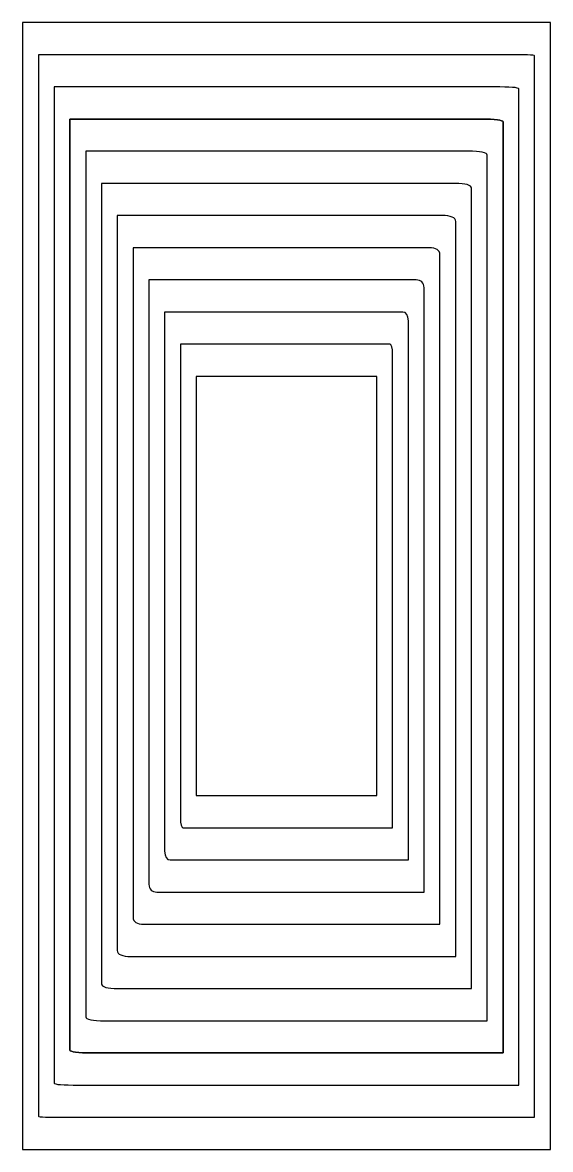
# Model space of a CAD drawing. Header units: centimetres. Extents: x -7.4 to 7.2, y -7.3 to 7.3.
# Drawn here: x 1.2 to 7.21, y -6.78 to 6.07 of the extents above; entities that cross this region are included whole.
import ezdxf

# ---------------------------------------------------------------- set-up
doc = ezdxf.new("R2010")
doc.units = ezdxf.units.CM
doc.header["$MEASUREMENT"] = 0
doc.layers.add('Layer 1', color=7, linetype='Continuous')

msp = doc.modelspace()

# ---------------------------------------------------------------- linework, layer by layer
at = {"layer": 'Layer 1', "color": 254, "lineweight": 25}
for points in [[(1.19576, 6.07094), (1.19576, 6.07094), (5.60168, 6.07094), (6.8715, 6.07094), (6.8715, 6.07094), (7.08529, 6.07094), (7.21019, 6.07094), (7.21019, 6.07094), (7.21019, 6.07094), (7.21019, 6.07094), (7.21019, -6.77793), (7.21019, -6.77793), (7.21019, -6.77793), (7.21019, -6.77793), (2.80427, -6.77793), (1.53445, -6.77793), (1.53445, -6.77793), (1.32066, -6.77793), (1.19576, -6.77793), (1.19576, -6.77793), (1.19576, -6.77793), (1.19576, -6.77793), (1.19576, 6.07094), (1.19576, 6.07094), (1.19576, 6.07094), (1.19576, 6.07094), (1.19576, 6.07094), (1.19576, 6.07094)], [(1.37565, 5.70413), (1.37565, 5.70413), (5.56801, 5.70413), (6.72239, 5.70413), (6.72239, 5.70413), (6.91675, 5.70413), (7.03029, 5.70016), (7.03029, 5.69297), (7.03029, 5.69297), (7.03029, 5.62501), (7.03029, -6.41112), (7.03029, -6.41112), (7.03029, -6.41112), (7.03029, -6.41112), (2.83793, -6.41112), (1.68355, -6.41112), (1.68355, -6.41112), (1.48919, -6.41112), (1.37565, -6.40715), (1.37565, -6.39996), (1.37565, -6.39996), (1.37565, -6.332), (1.37565, 5.70413), (1.37565, 5.70413), (1.37565, 5.70413), (1.37565, 5.70413), (1.37565, 5.70413), (1.37565, 5.70413)]]:
    msp.add_open_spline(points, degree=3, knots=[0, 0, 0, 0, 0.125, 0.125, 0.125, 0.125, 0.25, 0.25, 0.25, 0.25, 0.375, 0.375, 0.375, 0.375, 0.5, 0.5, 0.5, 0.5, 0.625, 0.625, 0.625, 0.625, 0.75, 0.75, 0.75, 0.75, 1, 1, 1, 1], dxfattribs=at)
at = {"layer": 'Layer 1', "color": 31, "lineweight": 25}
msp.add_open_spline([(1.55554, 5.33732), (1.55554, 5.33732), (5.53435, 5.33732), (6.5733, 5.33732), (6.5733, 5.33732), (6.74822, 5.33732), (6.85041, 5.32938), (6.85041, 5.315), (6.85041, 5.315), (6.85041, 5.17908), (6.85041, -6.04432), (6.85041, -6.04432), (6.85041, -6.04432), (6.85041, -6.04432), (2.8716, -6.04432), (1.83265, -6.04432), (1.83265, -6.04432), (1.65773, -6.04432), (1.55554, -6.03638), (1.55554, -6.022), (1.55554, -6.022), (1.55554, -5.88608), (1.55554, 5.33732), (1.55554, 5.33732), (1.55554, 5.33732), (1.55554, 5.33732), (1.55554, 5.33732), (1.55554, 5.33732)], degree=3, knots=[0, 0, 0, 0, 0.125, 0.125, 0.125, 0.125, 0.25, 0.25, 0.25, 0.25, 0.375, 0.375, 0.375, 0.375, 0.5, 0.5, 0.5, 0.5, 0.625, 0.625, 0.625, 0.625, 0.75, 0.75, 0.75, 0.75, 1, 1, 1, 1], dxfattribs=at)
at = {"layer": 'Layer 1', "color": 43}
for points, knots in [([(1.73543, 4.97051), (1.73543, 4.97051), (5.50069, 4.97051), (6.4242, 4.97051), (6.4242, 4.97051), (6.57969, 4.97051), (6.67052, 4.95859), (6.67052, 4.93703), (6.67052, 4.93703), (6.67052, 4.73315), (6.67052, -5.67751), (6.67052, -5.67751), (6.67052, -5.67751), (6.67052, -5.67751), (2.90526, -5.67751), (1.98176, -5.67751), (1.98176, -5.67751), (1.82627, -5.67751), (1.73544, -5.66559), (1.73544, -5.64403), (1.73544, -5.64403), (1.73544, -5.44015), (1.73544, 4.97051), (1.73544, 4.97051), (1.73544, 4.97051), (1.73544, 4.97051), (1.73544, 4.97051), (1.73544, 4.97051), (1.73544, 4.97051), (1.73544, 4.97051), (1.73543, 4.97051), (1.73543, 4.97051)], [0, 0, 0, 0, 0.11111111, 0.11111111, 0.11111111, 0.11111111, 0.22222222, 0.22222222, 0.22222222, 0.22222222, 0.33333333, 0.33333333, 0.33333333, 0.33333333, 0.44444444, 0.44444444, 0.44444444, 0.44444444, 0.55555556, 0.55555556, 0.55555556, 0.55555556, 0.66666667, 0.66666667, 0.66666667, 0.66666667, 0.77777778, 0.77777778, 0.77777778, 0.77777778, 1, 1, 1, 1]), ([(1.73543, 4.97051), (1.73543, 4.97051), (1.73543, 4.97051), (1.73543, 4.97051), (1.73543, 4.97051), (1.73543, 4.97051), (1.73543, 4.97051), (1.73543, 4.97051)], [0, 0, 0, 0, 0.33333333, 0.33333333, 0.33333333, 0.33333333, 1, 1, 1, 1])]:
    msp.add_open_spline(points, degree=3, knots=knots, dxfattribs=at)
at = {"layer": 'Layer 1', "lineweight": 25}
for points, knots in [([(1.73543, 4.97051), (1.73543, 4.97051), (5.50069, 4.97051), (6.4242, 4.97051), (6.4242, 4.97051), (6.57969, 4.97051), (6.67052, 4.95859), (6.67052, 4.93703), (6.67052, 4.93703), (6.67052, 4.73315), (6.67052, -5.67751), (6.67052, -5.67751), (6.67052, -5.67751), (6.67052, -5.67751), (2.90526, -5.67751), (1.98176, -5.67751), (1.98176, -5.67751), (1.82627, -5.67751), (1.73544, -5.66559), (1.73544, -5.64403), (1.73544, -5.64403), (1.73544, -5.44015), (1.73544, 4.97051), (1.73544, 4.97051), (1.73544, 4.97051), (1.73544, 4.97051), (1.73544, 4.97051), (1.73544, 4.97051)], [0, 0, 0, 0, 0.125, 0.125, 0.125, 0.125, 0.25, 0.25, 0.25, 0.25, 0.375, 0.375, 0.375, 0.375, 0.5, 0.5, 0.5, 0.5, 0.625, 0.625, 0.625, 0.625, 0.75, 0.75, 0.75, 0.75, 1, 1, 1, 1]), ([(1.73543, 4.97051), (1.73543, 4.97051), (1.73543, 4.97051), (1.73543, 4.97051), (1.73543, 4.97051), (1.73543, 4.97051), (1.73543, 4.97051), (1.73543, 4.97051)], [0, 0, 0, 0, 0.33333333, 0.33333333, 0.33333333, 0.33333333, 1, 1, 1, 1])]:
    msp.add_open_spline(points, degree=3, knots=knots, dxfattribs=at)
at = {"layer": 'Layer 1', "color": 45, "lineweight": 25}
msp.add_open_spline([(1.91532, 4.6037), (1.91532, 4.6037), (5.46702, 4.6037), (6.27509, 4.6037), (6.27509, 4.6037), (6.41114, 4.6037), (6.49062, 4.58781), (6.49062, 4.55906), (6.49062, 4.55906), (6.49062, 4.28722), (6.49062, -5.31071), (6.49062, -5.31071), (6.49062, -5.31071), (6.49062, -5.31071), (2.93891, -5.31071), (2.13085, -5.31071), (2.13085, -5.31071), (1.9948, -5.31071), (1.91532, -5.29482), (1.91532, -5.26607), (1.91532, -5.26607), (1.91532, -4.99423), (1.91532, 4.6037), (1.91532, 4.6037), (1.91532, 4.6037), (1.91532, 4.6037), (1.91532, 4.6037), (1.91532, 4.6037)], degree=3, knots=[0, 0, 0, 0, 0.125, 0.125, 0.125, 0.125, 0.25, 0.25, 0.25, 0.25, 0.375, 0.375, 0.375, 0.375, 0.5, 0.5, 0.5, 0.5, 0.625, 0.625, 0.625, 0.625, 0.75, 0.75, 0.75, 0.75, 1, 1, 1, 1], dxfattribs=at)
at = {"layer": 'Layer 1', "color": 49, "lineweight": 25}
msp.add_open_spline([(2.09521, 4.2369), (2.09521, 4.2369), (5.43336, 4.2369), (6.12599, 4.2369), (6.12599, 4.2369), (6.2426, 4.2369), (6.31073, 4.21703), (6.31073, 4.1811), (6.31073, 4.1811), (6.31073, 3.8413), (6.31073, -4.94389), (6.31073, -4.94389), (6.31073, -4.94389), (6.31073, -4.94389), (2.97258, -4.94389), (2.27995, -4.94389), (2.27995, -4.94389), (2.16333, -4.94389), (2.09521, -4.92402), (2.09521, -4.88809), (2.09521, -4.88809), (2.09521, -4.54829), (2.09521, 4.2369), (2.09521, 4.2369), (2.09521, 4.2369), (2.09521, 4.2369), (2.09521, 4.2369), (2.09521, 4.2369)], degree=3, knots=[0, 0, 0, 0, 0.125, 0.125, 0.125, 0.125, 0.25, 0.25, 0.25, 0.25, 0.375, 0.375, 0.375, 0.375, 0.5, 0.5, 0.5, 0.5, 0.625, 0.625, 0.625, 0.625, 0.75, 0.75, 0.75, 0.75, 1, 1, 1, 1], dxfattribs=at)
at = {"layer": 'Layer 1', "color": 54, "lineweight": 25}
msp.add_open_spline([(2.2751, 3.87009), (2.2751, 3.87009), (5.3997, 3.87009), (5.97689, 3.87009), (5.97689, 3.87009), (6.07407, 3.87009), (6.13084, 3.84625), (6.13084, 3.80314), (6.13084, 3.80314), (6.13084, 3.39538), (6.13084, -4.57708), (6.13084, -4.57708), (6.13084, -4.57708), (6.13084, -4.57708), (3.00624, -4.57708), (2.42905, -4.57708), (2.42905, -4.57708), (2.33187, -4.57708), (2.2751, -4.55324), (2.2751, -4.51013), (2.2751, -4.51013), (2.2751, -4.10237), (2.2751, 3.87009), (2.2751, 3.87009), (2.2751, 3.87009), (2.2751, 3.87009), (2.2751, 3.87009), (2.2751, 3.87009)], degree=3, knots=[0, 0, 0, 0, 0.125, 0.125, 0.125, 0.125, 0.25, 0.25, 0.25, 0.25, 0.375, 0.375, 0.375, 0.375, 0.5, 0.5, 0.5, 0.5, 0.625, 0.625, 0.625, 0.625, 0.75, 0.75, 0.75, 0.75, 1, 1, 1, 1], dxfattribs=at)
at = {"layer": 'Layer 1', "color": 46, "lineweight": 25}
msp.add_open_spline([(2.45499, 3.50328), (2.45499, 3.50328), (5.36604, 3.50328), (5.82779, 3.50328), (5.82779, 3.50328), (5.90553, 3.50328), (5.95095, 3.47547), (5.95095, 3.42517), (5.95095, 3.42517), (5.95095, 2.94945), (5.95095, -4.21027), (5.95095, -4.21027), (5.95095, -4.21027), (5.95095, -4.21027), (3.0399, -4.21027), (2.57815, -4.21027), (2.57815, -4.21027), (2.5004, -4.21027), (2.45499, -4.18246), (2.45499, -4.13216), (2.45499, -4.13216), (2.45499, -3.65644), (2.45499, 3.50328), (2.45499, 3.50328), (2.45499, 3.50328), (2.45499, 3.50328), (2.45499, 3.50328), (2.45499, 3.50328)], degree=3, knots=[0, 0, 0, 0, 0.125, 0.125, 0.125, 0.125, 0.25, 0.25, 0.25, 0.25, 0.375, 0.375, 0.375, 0.375, 0.5, 0.5, 0.5, 0.5, 0.625, 0.625, 0.625, 0.625, 0.75, 0.75, 0.75, 0.75, 1, 1, 1, 1], dxfattribs=at)
at = {"layer": 'Layer 1', "color": 40, "lineweight": 25}
for points in [[(2.63488, 3.13647), (2.63488, 3.13647), (5.33238, 3.13647), (5.67869, 3.13647), (5.67869, 3.13647), (5.737, 3.13647), (5.77106, 3.10469), (5.77106, 3.0472), (5.77106, 3.0472), (5.77106, 2.50352), (5.77106, -3.84346), (5.77106, -3.84346), (5.77106, -3.84346), (5.77106, -3.84346), (3.07356, -3.84346), (2.72725, -3.84346), (2.72725, -3.84346), (2.66894, -3.84346), (2.63488, -3.81168), (2.63488, -3.75419), (2.63488, -3.75419), (2.63488, -3.2105), (2.63488, 3.13647), (2.63488, 3.13647), (2.63488, 3.13647), (2.63488, 3.13647), (2.63488, 3.13647), (2.63488, 3.13647)], [(2.81478, 2.76966), (2.81478, 2.76966), (5.29872, 2.76966), (5.5296, 2.76966), (5.5296, 2.76966), (5.56847, 2.76966), (5.59118, 2.7339), (5.59118, 2.66923), (5.59118, 2.66923), (5.59118, 2.05758), (5.59118, -3.47666), (5.59118, -3.47666), (5.59118, -3.47666), (5.59118, -3.47666), (3.10724, -3.47666), (2.87636, -3.47666), (2.87636, -3.47666), (2.83749, -3.47666), (2.81478, -3.4409), (2.81478, -3.37623), (2.81478, -3.37623), (2.81478, -2.76458), (2.81478, 2.76966), (2.81478, 2.76966), (2.81478, 2.76966), (2.81478, 2.76966), (2.81478, 2.76966), (2.81478, 2.76966)]]:
    msp.add_open_spline(points, degree=3, knots=[0, 0, 0, 0, 0.125, 0.125, 0.125, 0.125, 0.25, 0.25, 0.25, 0.25, 0.375, 0.375, 0.375, 0.375, 0.5, 0.5, 0.5, 0.5, 0.625, 0.625, 0.625, 0.625, 0.75, 0.75, 0.75, 0.75, 1, 1, 1, 1], dxfattribs=at)
at = {"layer": 'Layer 1', "color": 61, "lineweight": 25}
msp.add_open_spline([(2.99466, 2.40285), (2.99466, 2.40285), (5.26505, 2.40285), (5.38049, 2.40285), (5.38049, 2.40285), (5.39993, 2.40285), (5.41128, 2.36312), (5.41128, 2.29126), (5.41128, 2.29126), (5.41128, 1.61165), (5.41128, -3.10985), (5.41128, -3.10985), (5.41128, -3.10985), (5.41128, -3.10985), (3.14089, -3.10985), (3.02545, -3.10985), (3.02545, -3.10985), (3.00601, -3.10985), (2.99466, -3.07012), (2.99466, -2.99826), (2.99466, -2.99826), (2.99466, -2.31865), (2.99466, 2.40285), (2.99466, 2.40285), (2.99466, 2.40285), (2.99466, 2.40285), (2.99466, 2.40285), (2.99466, 2.40285)], degree=3, knots=[0, 0, 0, 0, 0.125, 0.125, 0.125, 0.125, 0.25, 0.25, 0.25, 0.25, 0.375, 0.375, 0.375, 0.375, 0.5, 0.5, 0.5, 0.5, 0.625, 0.625, 0.625, 0.625, 0.75, 0.75, 0.75, 0.75, 1, 1, 1, 1], dxfattribs=at)
at = {"layer": 'Layer 1', "color": 41, "lineweight": 25}
msp.add_open_spline([(3.17456, 2.03605), (3.17456, 2.03605), (5.2314, 2.03605), (5.2314, 2.03605), (5.2314, 2.03605), (5.2314, 2.03605), (5.2314, 1.99235), (5.2314, 1.9133), (5.2314, 1.9133), (5.2314, 1.16573), (5.2314, -2.74304), (5.2314, -2.74304), (5.2314, -2.74304), (5.2314, -2.74304), (3.17456, -2.74304), (3.17456, -2.74304), (3.17456, -2.74304), (3.17456, -2.74304), (3.17456, -2.69934), (3.17456, -2.62029), (3.17456, -2.62029), (3.17456, -1.87272), (3.17456, 2.03605), (3.17456, 2.03605), (3.17456, 2.03605), (3.17456, 2.03605), (3.17456, 2.03605), (3.17456, 2.03605)], degree=3, knots=[0, 0, 0, 0, 0.125, 0.125, 0.125, 0.125, 0.25, 0.25, 0.25, 0.25, 0.375, 0.375, 0.375, 0.375, 0.5, 0.5, 0.5, 0.5, 0.625, 0.625, 0.625, 0.625, 0.75, 0.75, 0.75, 0.75, 1, 1, 1, 1], dxfattribs=at)

doc.saveas('drawing.dxf')
